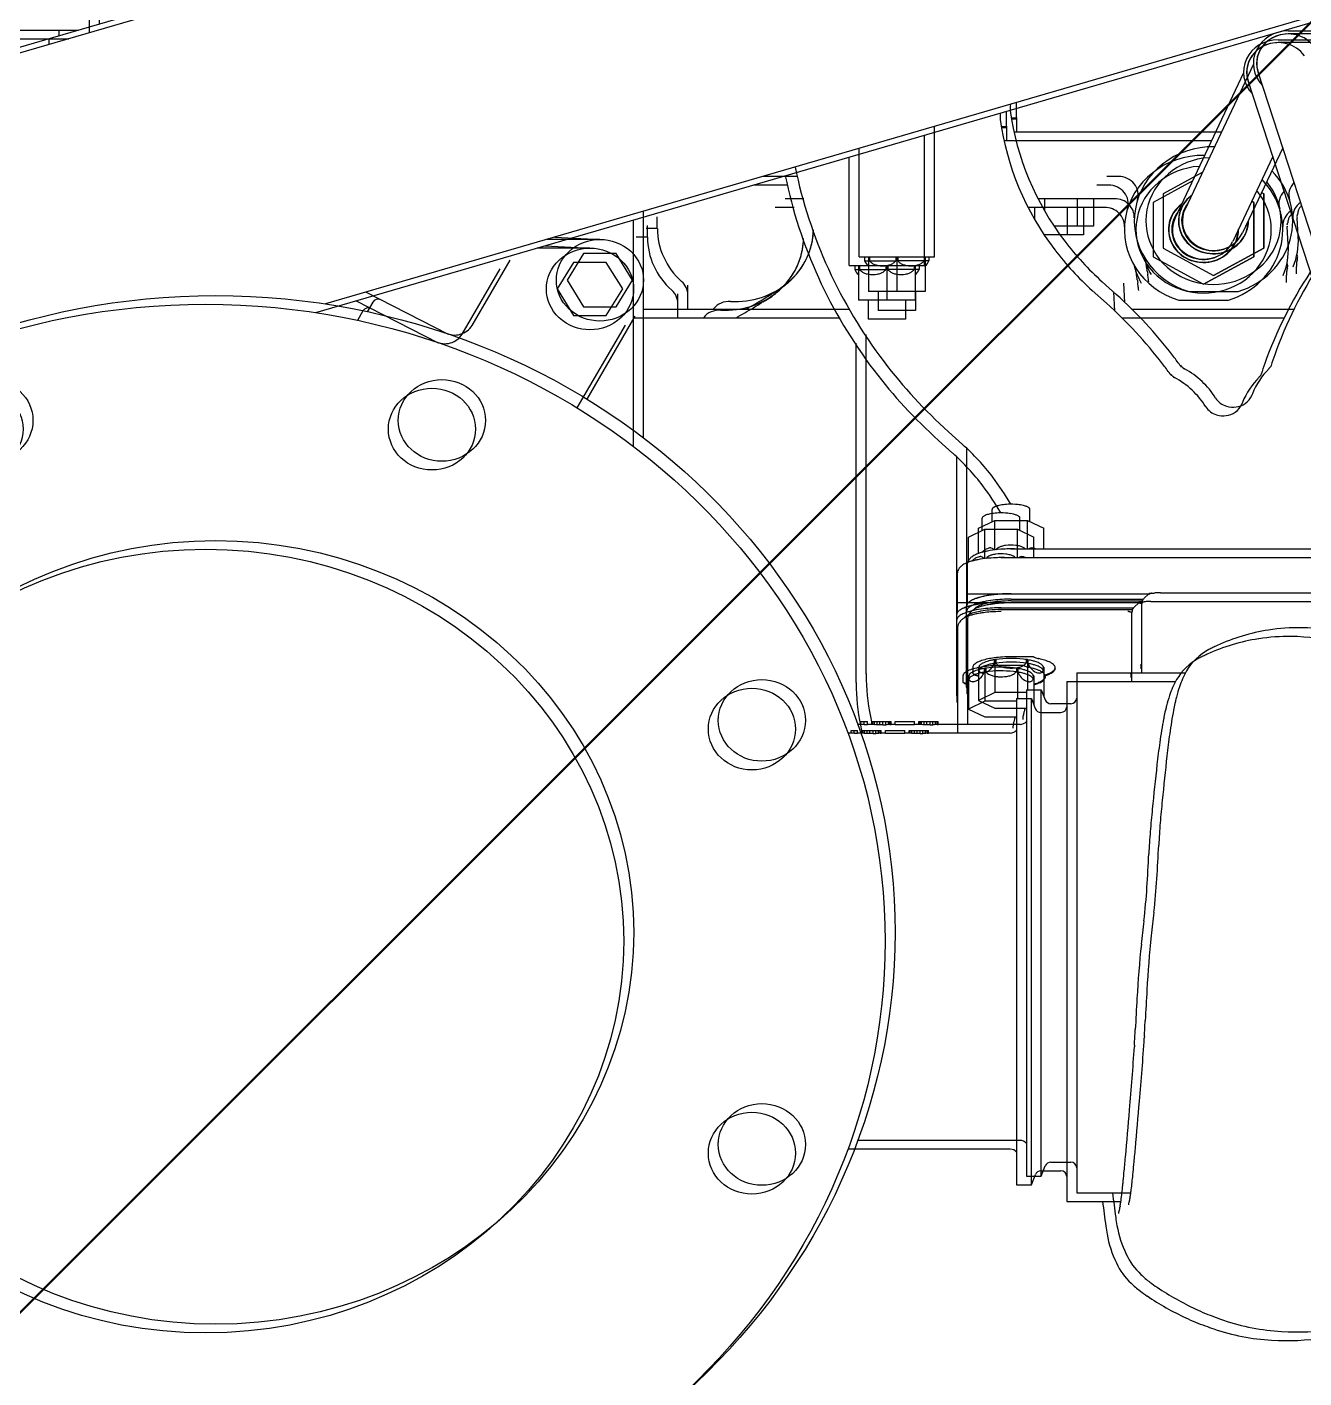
# Model space of a CAD drawing. Header units: inches. Extents: x 4821 to 127877, y 58012 to 433683.
# Drawn here: x 82223.7 to 82661.2, y 383235.7 to 383698.7 of the extents above; entities that cross this region are included whole.
import ezdxf

# ---------------------------------------------------------------- set-up
doc = ezdxf.new("R2010")
doc.units = ezdxf.units.IN
doc.header["$MEASUREMENT"] = 0
for name, color, linetype in [('A-FURN-FIXD', 10, 'Continuous'), ('A-WALL', 53, 'Continuous'), ('Cloums$0$A-COL-HAT', 8, 'Continuous'), ('EMG - ELEC - ID', 26, 'Continuous'), ('NECB-COLUM', 50, 'Continuous')]:
    doc.layers.add(name, color=color, linetype=linetype)

# ---------------------------------------------------------------- blocks, each defined once
blk = doc.blocks.new('COL BASEMT')
at = {"layer": 'Cloums$0$A-COL-HAT'}
h = blk.add_hatch(dxfattribs=at)
h.set_pattern_fill('ANSI31', color=256, scale=500)
h.set_pattern_definition([(45, (1452118.876, 42013.15), (-44.194174, 44.194174), [])])
h.paths.add_polyline_path([(1693546.85, 345625.99), (1693946.85, 345625.99), (1693950.94, 348875.93), (1693546.85, 348875.93)])
h.paths.add_polyline_path([(1688721.85, 335900.88), (1689121.55, 335900.88), (1689121.85, 337327.04), (1693949.19, 337326.96), (1693946.85, 345125.99), (1693546.85, 345125.99), (1693546.85, 337726.97), (1688721.85, 337727.04)])
h.paths.add_polyline_path([(1641271.85, 335200.88), (1640873.67, 335200.88), (1640871.85, 323973.06), (1689121.85, 323973.08), (1689121.4, 335200.88), (1688721.85, 335200.88), (1688721.85, 324373.08), (1641271.85, 324373.06)])
edge = h.paths.add_edge_path()
edge.add_line((1636446.85, 345125.99), (1636046.85, 345125.99))
edge.add_line((1636046.85, 345125.99), (1636049.02, 337698.91))
edge.add_arc((1626263.14, 338211.03), 9799.28, 305.315023, 357.004292, ccw=False)
edge.add_line((1631927.82, 330214.96), (1632171.53, 329896.4))
edge.add_arc((1626336.78, 338141.43), 10100.73, 305.285859, 355.375183)
edge.add_line((1636404.63, 337327), (1640874.01, 337327))
edge.add_line((1640874.01, 337327), (1640873.78, 335900.88))
edge.add_line((1640873.78, 335900.88), (1641271.85, 335900.88))
edge.add_line((1641271.85, 335900.88), (1641271.85, 337725.88))
edge.add_line((1641271.85, 337725.88), (1636446.85, 337725.88))
edge.add_line((1636446.85, 337725.88), (1636446.85, 345125.99))
h.paths.add_polyline_path([(1636046.85, 345625.99), (1636446.85, 345625.99), (1636446.85, 348875.93), (1636048.92, 348875.93)])
blk = doc.blocks.new('A$C0e128a0b')
at = {"layer": 'A-FURN-FIXD'}
for p, q in [((497.04, 2534.25), (726.49, 1746.78)), ((411.2, 2506.34), (700.02, 1515.1)), ((899.77, 2077.09), (663.46, 2000.21)), ((652.3, 2008.34), (652.3, 2055.71)), ((653.11, 2055.71), (653.11, 2008.34)), ((793.07, 1933.02), (793.07, 2042.38)), ((804.96, 1973.73), (804.96, 2036.66)), ((703, 2010.79), (703.11, 2010.8)), ((708.09, 2011.11), (703.05, 2010.79)), ((703.08, 2009.62), (703.1, 2009.62)), ((703.08, 2009.62), (703.08, 2009.62)), ((703.11, 2010.8), (703.13, 2010.8)), ((708.21, 2011.11), (708.09, 2011.11)), ((708.09, 2011.11), (708.09, 2011.11)), ((708.21, 2011.11), (708.21, 2011.11)), ((716.4, 2009.74), (716.4, 2009.74)), ((727.86, 1965.84), (727.86, 2010.05)), ((684.05, 2006.91), (707.16, 1996)), ((740.32, 2004.73), (740.32, 2004.73)), ((696.21, 2001.17), (696.54, 2001.77)), ((696.53, 2001.74), (696.22, 2001.17)), ((711.33, 2001.74), (696.53, 2001.74)), ((696.54, 2001.77), (711.34, 2001.77)), ((718.74, 1988.07), (711.33, 2001.74)), ((711.34, 2001.77), (718.74, 1988.1)), ((743.23, 2003.73), (743.23, 2003.73)), ((743.26, 2003.81), (743.26, 2003.81)), ((743.93, 2003.24), (743.93, 2003.24)), ((744.05, 2003.2), (744.05, 2003.2)), ((815.12, 2003.06), (815.12, 2003.06)), ((657.88, 2000.57), (658.41, 2000.32)), ((661.32, 1998.95), (700.68, 1980.36)), ((750.87, 1998.67), (750.87, 1998.67)), ((723.11, 1981.38), (723.11, 1994.82)), ((679.7, 1933.94), (679.7, 1990.27)), ((711.33, 1974.39), (718.74, 1988.07)), ((718.74, 1988.1), (718.73, 1988.07)), ((752.05, 1988.67), (752.05, 1988.67)), ((690.77, 1985.04), (696.53, 1974.39)), ((743.13, 1978.97), (743.13, 1978.97)), ((743.33, 1979.11), (743.27, 1979.07)), ((743.27, 1979.07), (743.27, 1979.07)), ((743.28, 1979.06), (743.28, 1979.07)), ((743.63, 1979.32), (743.61, 1979.31)), ((826.75, 1950.92), (826.75, 1980.47)), ((740.42, 1976.97), (740.43, 1976.97)), ((696.53, 1974.39), (711.33, 1974.39)), ((891.78, 1971.89), (891.84, 1971.88)), ((713.74, 1969.27), (713.74, 1969.27)), ((718.5, 1971.14), (718.5, 1971.14)), ((805.25, 1921.17), (805.25, 1970.91)), ((805.25, 1933.08), (805.25, 1970.88)), ((805.49, 1970.32), (806.33, 1969.38)), ((806.72, 1933.08), (806.72, 1969.04)), ((826.75, 1968.61), (808, 1968.61)), ((925.53, 1969.3), (925.98, 1969.28)), ((990.27, 1968.38), (990.27, 1968.38)), ((807.18, 1933.08), (807.18, 1967.54)), ((960.41, 1966.45), (960.28, 1966.46)), ((968.07, 1950.92), (968.07, 1965.62)), ((691.81, 1962.26), (691.81, 1959.07)), ((697.87, 1961.2), (697.87, 1940.58)), ((723.89, 1961.68), (720.43, 1957.83)), ((726.12, 1964.01), (720.83, 1963.69)), ((720.43, 1957.84), (720.43, 1957.84)), ((697.87, 1955.49), (705.31, 1955.49)), ((705.31, 1955.49), (705.31, 1944.98)), ((697.87, 1951.05), (705.31, 1951.05)), ((826.75, 1950.92), (968.07, 1950.92)), ((835.11, 1943.92), (835.11, 1949.29)), ((959.71, 1943.92), (959.71, 1949.29)), ((831.32, 1941.3), (834.1, 1942.38)), ((963.51, 1941.3), (960.72, 1942.38)), ((697.87, 1942.16), (701.02, 1942.16)), ((785.35, 1937.52), (787.46, 1941.96)), ((793.07, 1941.96), (787.46, 1941.96)), ((822.39, 1939.17), (822.39, 1933.08)), ((825.23, 1941.96), (825.16, 1941.81)), ((825.16, 1941.81), (826.16, 1941.81)), ((825.23, 1941.96), (833.04, 1941.96)), ((963.51, 1941.3), (831.32, 1941.3)), ((831.32, 1937.25), (831.32, 1941.3)), ((963.51, 1937.25), (963.51, 1941.3)), ((785.68, 1938.21), (782.32, 1938.21)), ((793.07, 1937.52), (785.35, 1937.52)), ((785.35, 1928.64), (785.35, 1937.52)), ((823.2, 1937.67), (823.12, 1937.52)), ((823.12, 1937.52), (831.32, 1937.52)), ((823.12, 1937.52), (823.12, 1937.22)), ((823.12, 1937.22), (824.12, 1937.22)), ((823.2, 1937.67), (824.19, 1937.67)), ((824.19, 1937.67), (824.19, 1937.67)), ((824.24, 1937.69), (824.24, 1937.69)), ((831.32, 1937.25), (963.51, 1937.25)), ((832.11, 1937.25), (832.11, 1928.64)), ((836.33, 1928.64), (836.33, 1937.25)), ((840.75, 1935.55), (840.75, 1913.31)), ((953.81, 1935.55), (953.81, 1891.44)), ((679.7, 1934.68), (671.78, 1934.53)), ((675.87, 1933.22), (675.87, 1934.6)), ((676.17, 1933.28), (676.17, 1934.61)), ((793.05, 1933.02), (793.05, 1933.02)), ((793.06, 1932.46), (793.06, 1932.46)), ((805.25, 1933.02), (805.25, 1933.02)), ((805.28, 1931.21), (805.28, 1931.21)), ((773.54, 1928.12), (773.53, 1928.12)), ((773.54, 1928.12), (773.54, 1928.12)), ((785.68, 1927.95), (782.32, 1927.95)), ((787.46, 1924.2), (785.35, 1928.64)), ((793.36, 1928.64), (785.35, 1928.64)), ((793.16, 1930.5), (793.16, 1930.5)), ((805.47, 1928.67), (805.47, 1928.67)), ((805.6, 1927.6), (805.6, 1927.6)), ((823.12, 1928.94), (824.12, 1928.94)), ((823.12, 1928.94), (823.12, 1928.64)), ((823.12, 1928.64), (832.11, 1928.64)), ((823.12, 1928.64), (823.2, 1928.49)), ((823.2, 1928.49), (824.19, 1928.49)), ((824.24, 1928.47), (824.24, 1928.47)), ((825.6, 1927.64), (825.6, 1927.64)), ((832.11, 1928.64), (834.22, 1924.2)), ((834.22, 1924.2), (836.33, 1928.64)), ((794.36, 1924.2), (787.46, 1924.2)), ((794, 1925.16), (794, 1925.16)), ((805.82, 1926.31), (805.82, 1926.31)), ((808.16, 1927.36), (808.16, 1927.36)), ((825.16, 1924.35), (825.23, 1924.2)), ((825.16, 1924.35), (826.16, 1924.35)), ((825.23, 1924.2), (834.22, 1924.2)), ((808.49, 1921.07), (765.76, 1921.08)), ((797.39, 1921.17), (808.19, 1921.17)), ((806.77, 1922.98), (806.77, 1922.98)), ((830.64, 1921.02), (808.56, 1921.02)), ((808.56, 1921.02), (808.56, 1921.02)), ((809.12, 1923.34), (809.85, 1922.5)), ((812.35, 1921.24), (840.75, 1921.24)), ((825.23, 1922.7), (826.9, 1922.7)), ((827.5, 1923.71), (827.5, 1923.71)), ((832.4, 1921.17), (831.01, 1921.17)), ((832.4, 1921.24), (832.4, 1921.17)), ((761.2, 1916.08), (764.66, 1919.92)), ((764.66, 1919.93), (764.66, 1919.93)), ((840, 1908.06), (840, 1913.31)), ((840.78, 1913.31), (840, 1913.31)), ((840.8, 1913.01), (840, 1913.01)), ((840.8, 1913.01), (840.78, 1913.31)), ((713.68, 1912.3), (678.26, 1912.3)), ((713.68, 1891.78), (713.68, 1912.3)), ((713.68, 1910.78), (714.73, 1910.78)), ((713.68, 1909.73), (723.08, 1909.73)), ((713.68, 1909.47), (714.73, 1909.47)), ((714.73, 1910.78), (714.73, 1909.73)), ((714.73, 1909.47), (714.73, 1902.3)), ((723.08, 1909.73), (723.08, 1894.35)), ((840.82, 1912.58), (840, 1912.58)), ((840.84, 1911.85), (840, 1911.85)), ((840.85, 1911.12), (840, 1911.12)), ((840.85, 1910.24), (840, 1910.24)), ((840.84, 1909.52), (840, 1909.52)), ((840.82, 1912.58), (840.82, 1912.58)), ((840.85, 1911.12), (840.84, 1911.85)), ((840.84, 1911.85), (840.84, 1911.85)), ((840.85, 1910.24), (840.84, 1909.52)), ((840.84, 1909.52), (840.84, 1909.52)), ((840.85, 1911.12), (840.85, 1910.24)), ((723.08, 1907.1), (728.25, 1907.1)), ((728.25, 1907.1), (728.25, 1896.98)), ((840.82, 1908.79), (840, 1908.79)), ((840.8, 1908.35), (840, 1908.35)), ((840.78, 1908.06), (840, 1908.06)), ((840.85, 1906.89), (840, 1906.89)), ((840, 1901.64), (840, 1906.89)), ((840.75, 1908.06), (840.75, 1906.89)), ((840.8, 1908.35), (840.78, 1908.06)), ((840.82, 1908.79), (840.82, 1908.79)), ((840.85, 1906.89), (840.85, 1901.64)), ((713.68, 1902.3), (714.73, 1902.3)), ((713.68, 1902.04), (723.08, 1902.04)), ((713.68, 1901.78), (714.73, 1901.78)), ((714.73, 1894.61), (714.73, 1901.78)), ((742.2, 1898.57), (742.2, 1898.57)), ((840.85, 1901.64), (840, 1901.64)), ((840.78, 1900.48), (840, 1900.48)), ((840, 1895.23), (840, 1900.48)), ((840.8, 1900.18), (840, 1900.18)), ((840.82, 1899.75), (840, 1899.75)), ((840.84, 1899.02), (840, 1899.02)), ((840.85, 1898.29), (840, 1898.29)), ((840.75, 1901.64), (840.75, 1900.48)), ((840.8, 1900.18), (840.78, 1900.48)), ((840.82, 1899.75), (840.82, 1899.75)), ((840.85, 1898.29), (840.84, 1899.02)), ((840.84, 1899.02), (840.84, 1899.02)), ((840.85, 1898.29), (840.85, 1897.41)), ((713.68, 1894.61), (714.73, 1894.61)), ((723.08, 1896.98), (728.25, 1896.98)), ((840.85, 1897.41), (840, 1897.41)), ((840.84, 1896.68), (840, 1896.68)), ((840.82, 1895.96), (840, 1895.96)), ((840.8, 1895.52), (840, 1895.52)), ((840.78, 1895.23), (840, 1895.23)), ((840.11, 1895.18), (840.11, 1895.18)), ((840.17, 1895.19), (840.17, 1895.19)), ((840.75, 1895.23), (840.75, 1894.06)), ((840.8, 1895.52), (840.78, 1895.23)), ((840.82, 1895.96), (840.82, 1895.96)), ((840.85, 1897.41), (840.84, 1896.68)), ((840.84, 1896.68), (840.84, 1896.68)), ((713.68, 1891.78), (684.24, 1891.78)), ((713.68, 1894.35), (723.08, 1894.35)), ((713.68, 1893.3), (714.73, 1893.3)), ((714.73, 1893.3), (714.73, 1894.35)), ((826.96, 1893.71), (734.81, 1893.74)), ((840.85, 1894.06), (840, 1894.06)), ((840, 1892.31), (840, 1894.06)), ((840.85, 1893.19), (840, 1893.19)), ((840.77, 1892.31), (840, 1892.31)), ((840.75, 1893.19), (840.75, 1891.44)), ((840.85, 1894.06), (840.85, 1893.19)), ((727.86, 1833.23), (727.86, 1889.19)), ((697.87, 1876.83), (697.87, 1871.71)), ((707.32, 1879.36), (707.32, 1879.36)), ((707.77, 1879.32), (707.77, 1879.32)), ((708.35, 1879.25), (708.35, 1879.25)), ((708.57, 1879.22), (708.57, 1879.22)), ((709.21, 1879.12), (709.21, 1879.12)), ((709.39, 1879.09), (709.39, 1879.09)), ((710.01, 1878.96), (710.01, 1878.96)), ((710.16, 1878.93), (710.16, 1878.93)), ((710.69, 1878.79), (710.69, 1878.79)), ((711.22, 1878.65), (711.22, 1878.65)), ((712.08, 1878.38), (712.08, 1878.38)), ((712.74, 1878.14), (712.74, 1878.14)), ((713.44, 1877.85), (713.44, 1877.85)), ((713.69, 1877.74), (713.69, 1877.74)), ((713.84, 1877.67), (713.84, 1877.67)), ((713.98, 1877.6), (713.98, 1877.6)), ((714.33, 1877.44), (714.33, 1877.44)), ((714.43, 1877.39), (714.43, 1877.39)), ((714.76, 1877.22), (714.76, 1877.22)), ((714.91, 1877.14), (714.91, 1877.14)), ((716.45, 1876.21), (716.45, 1876.21)), ((689.35, 1874.57), (689.35, 1874.57)), ((691.81, 1875.02), (691.81, 1865.78)), ((716.91, 1875.9), (716.91, 1875.9)), ((717.47, 1875.49), (717.47, 1875.49)), ((717.55, 1875.43), (717.55, 1875.43)), ((717.62, 1875.38), (717.62, 1875.38)), ((718.01, 1875.07), (718.01, 1875.07)), ((718.66, 1874.53), (718.66, 1874.53)), ((718.89, 1874.32), (718.89, 1874.32)), ((727.86, 1845.26), (721.36, 1845.26)), ((705.95, 1836.98), (702.84, 1836.98)), ((705.95, 1836.98), (705.95, 1833.97)), ((762.85, 1833.23), (701.3, 1833.23)), ((720.03, 1830.27), (712.81, 1825.82)), ((727.24, 1825.82), (720.03, 1830.27)), ((752.38, 1817.9), (729.84, 1831)), ((712.81, 1825.82), (712.81, 1816.94)), ((727.24, 1816.94), (727.24, 1825.82)), ((708.33, 1809.11), (708.93, 1821.55)), ((708.92, 1821.38), (708.92, 1807.06)), ((712.81, 1816.94), (720.03, 1812.5)), ((720.03, 1812.5), (727.24, 1816.94)), ((732.3, 1786.66), (714.57, 1796.97)), ((734.74, 1780.2), (723.29, 1757.77)), ((725.98, 1759.68), (728.58, 1758.17)), ((650.39, 1685.43), (628.58, 1685.43)), ((652.05, 1661.74), (652.05, 1679.75)), ((652.05, 1674.37), (653.62, 1674.37))]:
    blk.add_line(p, q, dxfattribs=at)
for centre, major_axis, ratio, start_param, end_param in [((855.12, 2011.51), (0, 43.35), 0.9375, 1.25131, 1.560503), ((949.23, 2010.59), (0, 60.41), 0.9375, 4.645911, 4.881532), ((777.97, 2125.27), (0, 127.06), 0.9375, 2.589807, 2.819965), ((661.12, 2008.39), (0, 8.55), 0.9375, 0.592047, 3.437616), ((714.68, 2030.03), (0, 24.04), 0.9375, 2.416941, 2.426756), ((661.12, 2008.34), (0, 9.41), 0.9375, 1.570796, 3.876215), ((703.93, 1988.1), (0, -21.53), 0.9375, 1.888357, 3.883182), ((696.86, 2013.94), (0, 5.38), 0.9375, 2.403294, 3.425387), ((702.91, 2014.99), (0, 5.38), 0.9375, 2.220903, 3.174469), ((702.21, 2014.68), (0, -3.74), 0.9375, -0.718982, -0.485698), ((702.01, 2014.27), (0, -3.28), 0.9375, -0.488, -0.222232), ((702.46, 2016.45), (0, -5.51), 0.9375, -0.219051, -0.176189), ((706.42, 2040.67), (0, 30.09), 0.9375, 2.968314, 2.978779), ((706.93, 2043.12), (0, 32.6), 0.9375, 2.974384, 2.976923), ((710.57, 2066.66), (0, 56.45), 0.9375, 2.977459, 2.981856), ((690.73, 1935.43), (0, 76.47), 0.937499, -0.161003, -0.159985), ((697.88, 1982.24), (0, -29.04), 0.9375, 2.976056, 2.981418), ((700.04, 1996.05), (0, 15.04), 0.9375, -0.171128, -0.165952), ((702.27, 2009.89), (0, -0.993), 0.9375, 2.933674, 2.9651), ((702.09, 2009.01), (0, -1.9), 0.9375, 2.849501, 2.929957), ((702.31, 2009.79), (0, 1.08), 0.9375, -0.329976, -0.292797), ((702.44, 2010.18), (0, -0.667), 0.9375, 2.775952, 2.811777), ((702.54, 2010.46), (0, -0.377), 0.9375, 2.722292, 2.777088), ((702.6, 2010.6), (0, -0.217), 0.9375, 2.679469, 2.720295), ((702.64, 2010.69), (0, -0.116), 0.9375, 2.588543, 2.685475), ((702.7, 2010.67), (0, -0.104), 0.9375, 3.262979, 3.300453), ((702.72, 2010.57), (0, -0.198), 0.937499, 3.242297, 3.263419), ((702.68, 2010.85), (0, -0.0865), 0.9375, 0.155943, 0.24809), ((702.67, 2010.74), (0, 0.0588), 0.9375, -0.655361, -0.55246), ((702.69, 2010.76), (0, 0.0285), 0.9375, -0.821575, -0.65112), ((702.58, 2012.09), (0, 1.33), 0.937501, 3.233143, 3.243428), ((702.7, 2010.79), (0, 0.0155), 0.9375, 3.521469, 3.867248), ((702.69, 2010.81), (0, -0.0408), 0.9375, 0.244394, 0.393884), ((702.7, 2010.78), (0, 0.0121), 0.9375, -1.121274, -0.812701), ((702.7, 2010.78), (0, -0.00495), 0.9375, 0.704278, 2.050027), ((702.69, 2010.97), (0, 0.199), 0.937501, 3.246973, 3.282147), ((702.7, 2010.89), (0, 0.116), 0.9375, 3.283801, 3.323078), ((702.71, 2010.84), (0, 0.0695), 0.9375, 3.318339, 3.427011), ((702.72, 2010.81), (0, 0.0418), 0.9375, 3.428704, 3.547104), ((702.72, 2010.8), (0, 0.0264), 0.9375, 3.547795, 3.71937), ((702.73, 2010.79), (0, -0.0124), 0.9375, 0.821472, 1.474963), ((702.73, 2010.79), (0, 0.015), 0.9375, 4.610093, 4.729607), ((702.73, 2010.79), (0, -0.0172), 0.9375, 0.579713, 0.821511), ((709.23, 1990.26), (0, 20.88), 0.9375, 0.052096, 0.057857), ((709.23, 1990.26), (0, -20.88), 0.9375, 3.189654, 3.193689), ((709.26, 1989.75), (0, 21.4), 0.9375, -0.364212, 0.048047), ((713.1, 2010.75), (0, -0.0133), 0.9375, 4.021629, 4.413332), ((713.73, 2009.78), (0, -1.19), 0.9375, 3.016202, 3.754749), ((713.66, 2008.5), (0, -2.47), 0.9375, 2.946539, 3.053758), ((713.24, 2006.27), (0, -4.74), 0.9375, 2.886764, 2.944141), ((720.26, 2033.46), (0, -23.46), 0.9375, -0.271623, -0.24812), ((715.61, 2013.92), (0, 3.29), 0.9375, 2.895588, 3.058015), ((715.73, 2015.71), (0, -5.09), 0.9375, -0.079381, 0.022822), ((715.45, 2030.64), (0, 20.03), 0.9375, 3.16244, 3.188236), ((716.8, 1997.83), (0, -12.82), 0.9375, 3.140442, 3.18082), ((716.65, 1962.42), (0, -48.23), 0.9375, 3.105595, 3.137937), ((861.57, 2011.29), (0, -50.23), 0.9375, 4.699083, 4.876912), ((661.12, 2008.34), (0, 8.55), 0.9375, 1.615495, 3.506722), ((703.93, 1988.1), (0, 18.38), 0.9375, 1.637608, 6.946274), ((777.98, 2125.31), (0, 127.1), 0.9375, 2.819969, 2.845633), ((953.04, 2010.1), (0, 56.33), 0.9375, 4.363446, 4.649866), ((777.97, 2125.27), (0, -127.06), 0.9375, -0.295959, -0.293647), ((743.44, 2003.71), (0, 0.0259), 0.9375, 0.956977, 1.079741), ((743.43, 2003.71), (0, 0.0207), 0.9375, 0.213143, 0.964402), ((743.43, 2003.69), (0, 0.0458), 0.9375, -0.152921, 0.022149), ((743.43, 2003.7), (0, 0.0297), 0.9375, 0.025523, 0.223258), ((743.43, 2003.66), (0, -0.0746), 0.9375, 2.869746, 2.988053), ((743.42, 2003.61), (0, 0.128), 0.9375, -0.379614, -0.273539), ((743.37, 2003.49), (0, 0.252), 0.9375, -0.426037, -0.377045), ((743.23, 2003.16), (0, -0.611), 0.9375, 2.686209, 2.713639), ((743.47, 2003.7), (0, 0.00729), 0.9375, 0.818465, 1.536087), ((743.48, 2003.7), (0, -0.0113), 0.9375, 3.177577, 3.853931), ((743.48, 2003.67), (0, 0.0387), 0.9375, -0.176523, 0.068048), ((743.5, 2003.71), (0, -0.0414), 0.9375, -1.310794, -1.095009), ((743.48, 2003.7), (0, 0.0154), 0.9375, 1.513901, 1.838036), ((743.55, 2003.74), (0, 0.102), 0.9375, 2.038864, 2.154827), ((743.47, 2003.61), (0, 0.105), 0.9375, -0.294998, -0.166877), ((743.65, 2003.8), (0, -0.228), 0.9375, -0.988104, -0.887666), ((743.93, 2004.69), (0, 1.09), 0.9375, 2.685912, 2.700731), ((743.86, 2003.98), (0, 0.506), 0.9375, 2.247356, 2.304162), ((743.61, 2003.96), (0, 0.276), 0.937499, 2.703435, 2.730526), ((743.43, 2003.48), (0, -0.233), 0.9375, 2.773709, 2.850228), ((743.56, 2003.84), (0, -0.152), 0.9375, -0.411608, -0.365955), ((744.23, 2004.34), (0, -1.05), 0.9375, -0.838516, -0.794339), ((744.92, 2005.05), (0, -2.07), 0.9375, -0.794782, -0.754779), ((746.38, 2006.71), (0, -4.34), 0.9375, -0.755928, -0.726844), ((748.65, 2009.43), (0, -7.98), 0.9375, -0.726455, -0.682628), ((730.22, 1985.17), (0, -23.24), 0.9375, 2.455961, 2.461327), ((758.45, 2019.74), (0, 22.57), 0.9375, 2.393321, 2.77553), ((861.49, 2011.17), (0, -50.12), 0.9375, -1.408258, -1.113653), ((703.93, 1988.07), (0, 9.52), 0.9375, 2.252614, 6.296033), ((703.93, 1988.07), (0, 9.44), 0.9375, 2.265356, 6.273668), ((758.26, 2019.29), (0, -22.08), 0.9375, -0.364699, -0.343062), ((749.77, 1993.94), (0, 4.84), 0.9375, -0.36254, -0.343094), ((749.66, 1993.7), (0, 5.11), 0.9375, -0.940602, -0.366862), ((703.93, 1988.07), (0, -8.63), 0.9375, -0.618605, 2.499267), ((703.92, 1988.18), (0, 8.55), 0.9375, 2.724835, 5.866428), ((749.24, 1993.39), (0, 5.65), 0.9375, 4.396288, 5.339849), ((749.53, 1993.25), (0, -5.31), 0.9375, 0.530095, 1.262559), ((911.26, 2026.6), (0, -103.85), 0.9375, 1.195566, 1.219251), ((703.93, 1988.1), (0, 21.53), 0.9375, 1.559215, 4.394829), ((762.92, 1968.64), (0, -23.14), 0.9375, 3.66662, 4.189637), ((861.82, 2011.44), (0, -50.56), 0.9375, -1.112087, -1.087327), ((843.51, 2001.18), (0, -28.5), 0.9375, -1.087432, -1.043483), ((833.28, 1994.6), (0, -15.75), 0.9375, -1.055769, -0.499137), ((943.11, 2012.99), (0, 67.25), 0.9375, 4.254938, 4.340288), ((935.49, 2017.44), (0, -76.51), 0.9375, 0.947359, 1.108108), ((808.25, 1875.82), (0, -124.36), 0.9375, 3.734247, 3.762448), ((808.19, 1875.9), (0, 124.25), 0.9375, 0.591134, 0.592654), ((743.52, 1979.24), (0, -0.185), 0.9375, 4.317803, 4.5729), ((743.49, 1979.25), (0, 0.156), 0.9375, 1.436316, 1.967034), ((743.52, 1979.26), (0, -0.196), 0.9375, -1.184678, -0.978535), ((743.59, 1979.21), (0, 0.265), 0.9375, 0.985018, 1.175968), ((743.72, 1979.11), (0, -0.443), 0.9375, 3.965215, 4.123533), ((744, 1978.84), (0, 0.844), 0.9375, 0.689817, 0.821186), ((744.51, 1978.2), (0, 1.68), 0.9375, 0.656284, 0.697246), ((745.78, 1976.42), (0, 3.92), 0.9375, 0.626524, 0.653944), ((736.38, 1990.34), (0, 13.24), 0.9375, 3.765344, 3.77634), ((742.32, 1981.72), (0, -2.54), 0.9375, 0.638125, 0.666084), ((742.94, 1980.88), (0, 1.47), 0.9375, 3.807338, 3.853689), ((743.25, 1980.49), (0, -0.954), 0.9375, 0.712208, 0.763172), ((743.48, 1980.24), (0, -0.605), 0.9375, 0.757595, 0.882066), ((740.18, 1983.11), (0, 5.15), 0.9375, 4.028448, 4.033389), ((741.05, 1982.36), (0, 3.96), 0.9375, 4.031333, 4.082807), ((741.99, 1981.64), (0, -2.72), 0.9375, 0.94143, 1.006863), ((835.6, 1998.81), (0, -20.64), 0.9375, -0.506951, -0.385637), ((838.46, 2006.24), (0, 28.67), 0.9375, 2.754784, 2.842117), ((809.2, 1874.5), (0, 126.02), 0.9375, 0.621374, 0.806883), ((842.69, 2020.86), (0, -43.98), 0.9375, -0.299362, -0.22819), ((846.11, 2035.59), (0, 59.14), 0.9375, 2.909606, 2.920189), ((845.26, 2030.08), (0, -53.58), 0.9375, -0.227426, -0.203832), ((849.37, 2051.58), (0, -75.52), 0.9375, -0.202975, -0.177863), ((861.22, 2123.19), (0, -148.24), 0.9375, -0.176326, -0.129421), ((875.57, 2242.25), (0, -268.28), 0.9375, -0.128737, -0.104544), ((1006.49, 3598.4), (0, 1631.6), 0.9375, 3.038663, 3.046619), ((828.6, 1973.68), (0, 25.21), 0.9375, 1.568958, 1.586573), ((815.72, 1973.47), (0, 11.47), 0.9375, 1.586922, 1.615943), ((811.75, 1973.27), (0, -7.24), 0.9375, -1.527269, -1.466994), ((819.93, 1974.29), (0, 16.02), 0.9375, 1.681434, 1.714961), ((798.73, 1971.1), (0, 6.82), 0.9375, -1.490287, -1.440468), ((797.06, 1971.01), (0, 8.6), 0.9375, -1.539226, -1.496493), ((890.78, 2302.22), (0, -329.55), 0.9375, -0.095139, -0.075444), ((887.08, 2257.59), (0, 284.75), 0.9375, 3.068173, 3.090966), ((844.86, 1283.01), (0, 690.87), 0.9375, -0.058437, -0.044346), ((870.18, 1755.66), (0, 217.46), 0.9375, -0.106151, -0.06138), ((1033.92, 3394.62), (0, 1430.79), 0.9375, 3.035471, 3.040193), ((960.32, 1998.41), (0, 43.9), 0.9375, 4.032666, 4.088706), ((709.21, 1990.18), (0, 21.46), 0.9375, 3.368601, 3.621576), ((714.71, 1969.55), (0, 0.019), 0.9375, 0.694556, 1.209665), ((714.7, 1969.55), (0, 0.00512), 0.9375, 1.266448, 2.504818), ((714.8, 1969.43), (0, 0.174), 0.9375, 0.45993, 0.699831), ((714.71, 1969.56), (0, -0.0205), 0.9375, -0.610972, -0.137603), ((714.73, 1969.71), (0, 0.167), 0.9375, 2.999841, 3.228047), ((715.17, 1968.7), (0, -1), 0.9375, 3.551469, 3.627389), ((714.69, 1970.4), (0, 0.856), 0.9375, 3.204884, 3.27824), ((715.02, 1969.1), (0, 0.566), 0.9375, 0.340633, 0.428809), ((714.33, 1973.14), (0, -3.63), 0.9375, 0.138598, 0.191152), ((712.7, 1982.38), (0, -13.03), 0.9375, 0.187586, 0.207488), ((693.42, 2078.97), (0, -111.78), 0.9375, 0.209451, 0.218144), ((720.74, 1947.19), (0, -23.18), 0.9375, 3.336791, 3.356575), ((718.4, 1959.87), (0, -10.26), 0.9375, 3.264897, 3.338118), ((726.15, 1891.4), (0, -79.22), 0.9375, 3.257706, 3.262134), ((714.97, 1992.68), (0, -22.76), 0.9375, 0.121107, 0.129452), ((697.54, 2131.77), (0, 163.08), 0.9375, 3.273979, 3.278492), ((741.52, 1792.82), (0, 179.1), 0.9375, 0.129895, 0.138113), ((740.29, 1802.36), (0, -169.47), 0.9375, 3.266746, 3.271088), ((811.08, 1971.55), (0, -6.36), 0.9375, -1.529015, -1.499438), ((807.85, 1971.29), (0, -2.91), 0.9375, -1.501835, -1.438391), ((806.71, 1971.13), (0, -1.68), 0.9375, -1.441798, -1.336311), ((806.13, 1970.97), (0, 1.04), 0.9375, 1.800715, 1.960792), ((805.87, 1970.86), (0, 0.742), 0.9375, 1.960469, 2.103503), ((805.72, 1970.75), (0, -0.548), 0.9375, -1.05142, -0.479322), ((808.01, 1971.07), (0, 2.46), 0.9375, 2.330352, 2.736069), ((807.91, 1970.86), (0, 2.23), 0.9375, 2.739993, 2.991658), ((794.32, 1967.78), (0, 13.68), 0.9375, -1.506747, -1.494121), ((763.82, 1965.73), (0, 46.29), 0.9375, -1.513791, -1.50757), ((439.07, 1943.45), (0, -393.39), 0.9375, 1.633673, 1.634198), ((785.18, 1966.64), (0, -23.48), 0.9375, 1.626942, 1.635742), ((797.59, 1967.39), (0, -10.23), 0.9375, 1.611541, 1.626685), ((807.97, 1971.25), (0, -2.62), 0.9375, -0.152166, 0.013481), ((807.6, 1968.62), (0, 0.189), 0.9375, -0.921623, -0.360125), ((807.55, 1968.58), (0, 0.26), 0.9375, -1.164901, -0.921609), ((818.98, 1966.24), (0, 12.08), 0.9375, 1.421332, 1.43901), ((807.44, 1968.52), (0, -0.392), 0.9375, 1.802481, 1.97577), ((802.33, 1968.87), (0, 5.87), 0.9375, 4.571031, 4.58559), ((804.67, 1968.55), (0, -3.35), 0.9375, 1.443992, 1.469431), ((807.24, 1968.47), (0, 0.61), 0.9375, -1.476045, -1.339719), ((804.34, 1968.59), (0, -3.71), 0.9375, 1.468136, 1.495229), ((806.94, 1968.44), (0, 0.927), 0.9375, -1.544006, -1.473689), ((806.62, 1968.43), (0, 1.28), 0.9375, 4.68673, 4.738509), ((806.1, 1968.45), (0, 1.82), 0.9375, 4.638181, 4.685737), ((825.19, 1964.79), (0, -3.62), 0.9375, 3.313325, 3.357126), ((825.38, 1963.53), (0, -4.9), 0.9375, 3.212035, 3.309273), ((825.74, 1958.61), (0, 9.83), 0.9375, 0.050303, 0.074531), ((826.81, 1935.54), (0, -32.93), 0.9375, 3.17928, 3.191332), ((929.24, 2305.5), (0, 335.96), 0.9375, 3.042694, 3.089628), ((1017.66, 4090.41), (0, -2123.36), 0.9375, -0.05266, -0.048417), ((847.54, 425.87), (0, -1545.67), 0.9375, 3.087743, 3.090657), ((895.5, 1400.82), (0, -569.39), 0.9375, 3.068346, 3.084463), ((843.78, 648.23), (0, 1324), 0.9375, -0.080136, -0.073205), ((730.85, -937.2), (0, 2913.99), 0.9375, -0.082509, -0.077785), ((977.12, 1982.79), (0, -20.11), 0.9375, 0.416214, 0.771674), ((970.58, 1989.5), (0, 29.79), 0.9375, 3.924407, 4.034524), ((696.86, 1962.26), (0, 5.38), 0.9375, -0.283794, 1.570796), ((702.92, 1961.2), (0, 5.38), 0.9375, -0.040011, 1.570796), ((801.24, 1967.54), (0, 6.33), 0.9375, -1.569293, -1.528496), ((809.43, 1967.53), (0, -1.81), 0.9375, 4.627752, 4.710046), ((811.15, 1967.36), (0, -3.65), 0.9375, 4.581949, 4.605307), ((810.12, 1967.48), (0, 2.55), 0.9375, 1.463941, 1.488982), ((927.46, 1602.76), (0, 365.38), 0.9375, -0.095986, -0.083429), ((924.11, 1522.72), (0, 445.43), 0.9375, -0.093623, -0.087042), ((944.27, 1750.82), (0, -216.31), 0.9375, 3.038191, 3.048355), ((952.84, 1840.22), (0, 126.45), 0.9375, -0.121848, -0.104459), ((962.2, 1918.48), (0, 47.56), 0.9375, -0.136498, -0.113398), ((963.93, 1933.37), (0, 32.56), 0.9375, -0.176496, -0.142644), ((970.55, 1973.9), (0, 8.59), 0.9375, 2.98465, 3.027159), ((969.16, 1958.48), (0, -6.91), 0.9375, 2.990599, 3.069384), ((969.89, 1963.72), (0, 1.62), 0.9375, -0.455734, -0.16147), ((977.48, 1980.12), (0, -16.67), 0.9375, -0.458798, -0.440755), ((971.21, 1965.96), (0, -1.01), 0.9375, -0.428731, -0.195585), ((971.1, 1965.4), (0, -0.445), 0.9375, -0.19074, 0.525165), ((971.82, 1994.8), (0, -33.38), 0.9375, 0.164108, 0.425781), ((913.29, 2470.94), (0, 513.62), 0.9375, 3.255604, 3.269518), ((967.26, 2022.61), (0, -61.61), 0.9375, 0.129545, 0.16821), ((664.02, 2015.6), (0, -83.41), 0.9375, 0.619169, 0.805833), ((833.58, 1949.29), (0, 1.64), 0.9375, -1.570796, -0.000001), ((961.25, 1949.29), (0, -1.64), 0.9375, 3.141593, 4.712389), ((664.01, 2015.6), (0, 83.42), 0.9375, 3.268985, 3.760774), ((836.34, 1937.45), (0, -14.72), 0.9375, 4.35838, 4.460323), ((831.77, 1939.25), (0, 9.52), 0.9375, 1.129607, 1.217091), ((829.51, 1940.39), (0, -6.86), 0.9375, 4.150315, 4.272271), ((827.1, 1942.02), (0, -3.82), 0.9375, 4.041812, 4.151821), ((826.12, 1942.86), (0, 2.47), 0.9375, 0.700358, 0.90333), ((825.7, 1943.39), (0, 1.78), 0.9375, 0.464027, 0.701032), ((825.48, 1943.86), (0, 1.26), 0.9375, 0.200357, 0.466294), ((825.44, 1944.08), (0, -1.04), 0.9375, 3.302561, 3.336969), ((825.43, 1944.15), (0, -0.962), 0.9375, 3.14348, 3.304501), ((825.18, 1943.88), (0, -1.24), 0.9375, 2.693369, 2.942921), ((825.42, 1944.11), (0, -1.01), 0.9375, 2.879439, 3.13574), ((825.35, 1943.82), (0, 1.31), 0.9375, -0.463954, -0.263329), ((824.96, 1943.4), (0, 1.78), 0.9375, -0.695491, -0.448989), ((825.13, 1943.36), (0, 1.82), 0.9375, -0.648777, -0.465659), ((824.52, 1942.83), (0, 2.51), 0.9375, -0.914407, -0.692493), ((824.71, 1942.79), (0, 2.55), 0.9375, -0.936938, -0.654506), ((823.73, 1942.15), (0, -3.6), 0.9375, 2.146879, 2.233202), ((822.41, 1941.23), (0, 5.27), 0.9375, -1.064895, -0.994077), ((823.36, 1941.72), (0, 4.34), 0.9375, -1.084747, -0.935585), ((819.84, 1939.7), (0, -8.41), 0.9375, 1.960052, 2.077685), ((819.57, 1939.5), (0, 8.95), 0.9375, -1.162379, -1.075651), ((816.78, 1938.35), (0, -11.95), 0.9375, 1.878836, 1.961439), ((816.98, 1938.33), (0, -11.94), 0.9375, 1.879821, 1.977089), ((833.58, 1943.92), (0, 1.64), 0.9375, 3.490662, 4.712389), ((961.25, 1943.92), (0, -1.64), 0.9375, 4.712389, 5.934116), ((794.43, 1938.7), (0, -1.74), 0.9375, 4.494653, 4.720639), ((793.97, 1938.7), (0, 1.24), 0.9375, 1.581392, 1.849008), ((795.06, 1938.56), (0, -2.43), 0.9375, 4.374067, 4.498533), ((795.69, 1938.32), (0, 3.14), 0.9375, 1.096975, 1.231748), ((819.87, 1940.87), (0, 3.12), 0.9375, 4.148944, 4.210619), ((819.35, 1941.16), (0, 3.75), 0.9375, 4.214594, 4.355897), ((817.82, 1941.76), (0, -5.49), 0.9375, 1.214545, 1.311), ((814.58, 1942.71), (0, 9.07), 0.9375, 4.449829, 4.481668), ((840.95, 1936.1), (0, -19.82), 0.9375, 4.456426, 4.481664), ((838.27, 1934.8), (0, 16.34), 0.9375, 1.31076, 1.39429), ((833.47, 1936.16), (0, 11.04), 0.9375, 1.227299, 1.309742), ((830.42, 1937.31), (0, -7.59), 0.9375, 4.287767, 4.367715), ((827.82, 1938.59), (0, 4.53), 0.9375, 0.985274, 1.152626), ((839.27, 1934.8), (0, 16.34), 0.9375, 1.31076, 1.39429), ((826.28, 1939.68), (0, -2.57), 0.9375, 3.947341, 4.124935), ((834.47, 1936.16), (0, 11.04), 0.9375, 1.227299, 1.309742), ((825.64, 1940.33), (0, 1.62), 0.9375, 0.659945, 0.801131), ((825.33, 1940.76), (0, 1.07), 0.9375, 0.308871, 0.665436), ((831.42, 1937.31), (0, -7.59), 0.9375, 4.28777, 4.367714), ((828.82, 1938.59), (0, 4.53), 0.9375, 0.985273, 1.152626), ((825.24, 1941.01), (0, 0.808), 0.9375, 0.107488, 0.29567), ((827.28, 1939.68), (0, 2.57), 0.9375, 0.805772, 0.983333), ((826.63, 1940.33), (0, -1.62), 0.9375, 3.801522, 3.942734), ((823.1, 1941.61), (0, 4.08), 0.9375, 3.852676, 4.245245), ((826.33, 1940.76), (0, -1.07), 0.9375, 3.450483, 3.80701), ((826.24, 1941.01), (0, 0.808), 0.9375, 0.107489, 0.295681), ((825.64, 1940.65), (0, -1.29), 0.9375, 2.457872, 2.697485), ((825.79, 1940.84), (0, -1.04), 0.9375, 1.692547, 2.463346), ((824.06, 1941.09), (0, 2.94), 0.9375, 4.249232, 4.438266), ((824.9, 1940.83), (0, 2), 0.9375, 4.44085, 4.626112), ((825.43, 1940.78), (0, -1.44), 0.9375, 1.485855, 1.701086), ((796.87, 1933.08), (0, 17.02), 0.9375, 1.464375, 1.614478), ((793.82, 1933.38), (0, 13.74), 0.9375, 1.405557, 1.461309), ((790.4, 1933.99), (0, -10.05), 0.9375, 4.462772, 4.547367), ((787.42, 1934.8), (0, -6.77), 0.9375, 4.378245, 4.461962), ((785.42, 1935.54), (0, 4.51), 0.9375, 1.152757, 1.23662), ((783.98, 1936.24), (0, -2.82), 0.9375, 4.148958, 4.299943), ((783.15, 1936.79), (0, 1.78), 0.9375, 0.870859, 1.003577), ((782.61, 1937.27), (0, -1.03), 0.9375, 3.825503, 4.009002), ((782.42, 1937.53), (0, -0.702), 0.9375, 3.557509, 3.830417), ((782.32, 1937.76), (0, -0.452), 0.9375, 3.134646, 3.553279), ((798.42, 1933.47), (0, -6.81), 0.9375, 4.401241, 4.57912), ((796.33, 1934.19), (0, -4.47), 0.9375, 4.192104, 4.402959), ((795.2, 1934.89), (0, 3.07), 0.9375, 0.831267, 1.050647), ((793.77, 1938.64), (0, 1.02), 0.9375, 1.853345, 2.326019), ((849.5, 1933.1), (0, -28.44), 0.9375, 4.594252, 4.859184), ((844.43, 1933.66), (0, -23.01), 0.9375, 4.556898, 4.590785), ((850.5, 1933.1), (0, -28.44), 0.9375, 4.594252, 4.859184), ((845.43, 1933.66), (0, 23.01), 0.9375, 1.415305, 1.449192), ((822.76, 1935.37), (0, -2.36), 0.9375, 2.357283, 2.477086), ((822.95, 1941.73), (0, -4.27), 0.9375, 0.314782, 0.3264), ((822.93, 1941.81), (0, 4.35), 0.9375, 3.468303, 3.85526), ((822.32, 1934.93), (0, 2.99), 0.9375, -1.027828, -0.792042), ((821.29, 1934.28), (0, -4.27), 0.9375, 1.914316, 2.112414), ((819.44, 1933.58), (0, -6.37), 0.9375, 1.736327, 1.913506), ((834.4, 1922.85), (0, -14.22), 0.9375, 2.992332, 2.996301), ((834.76, 1925.33), (0, -11.71), 0.9375, 2.978296, 2.992758), ((835.22, 1928.33), (0, -8.67), 0.9375, 2.955612, 2.978426), ((835.72, 1931.07), (0, -5.88), 0.9375, 2.874415, 2.958571), ((832.31, 1918.13), (0, -19.32), 0.9375, 2.823787, 2.869885), ((839.73, 1942.93), (0, 6.71), 0.9375, 2.858492, 2.887952), ((839.23, 1940.83), (0, 4.55), 0.9375, 2.886917, 2.995752), ((839.33, 1941.71), (0, -5.44), 0.9375, -0.142582, 0.021661), ((838.73, 1935.55), (0, -2.15), 0.9375, 1.570796, 2.486031), ((955.83, 1935.55), (0, 2.15), 0.9375, 0.655561, 1.570796), ((673.31, 1938.2), (0, -5.38), 0.9375, -0.211524, 0.127397), ((809.94, 1874.05), (0, -66.57), 0.9375, 3.625141, 3.76431), ((794.84, 1932.92), (0, 14.85), 0.9375, 1.610439, 1.730867), ((800.94, 1933.09), (0, -9.53), 0.9375, 4.576568, 4.873074), ((798.13, 1932.61), (0, 6.49), 0.9375, 1.733746, 1.899559), ((821, 1933.08), (0, -29.81), 0.9375, 4.680594, 4.714552), ((821.01, 1933.08), (0, -29.82), 0.9375, -1.56863, -1.550136), ((819.59, 1933.03), (0, 28.3), 0.9375, 1.590742, 1.660262), ((825.85, 1932.98), (0, 34.97), 0.9375, 1.569753, 1.673359), ((839.96, 1932.94), (0, -37.02), 0.9375, 4.708484, 4.864351), ((842.72, 1933.02), (0, 39.97), 0.9375, 1.570781, 1.615907), ((842.29, 1933), (0, -39.52), 0.9375, -1.525638, -1.503139), ((842.61, 1933), (0, 38.29), 0.9375, 1.568571, 1.694683), ((838.61, 1933.06), (0, 33.53), 0.9375, 1.569775, 1.668078), ((843.26, 1933.08), (0, 37.9), 0.9375, 1.570635, 1.594579), ((839.83, 1932.92), (0, -34.24), 0.9375, -1.548972, -1.434103), ((853.12, 1933.01), (0, -32.78), 0.9375, 4.710159, 4.849748), ((818.26, 1932.86), (0, -7.65), 0.9375, 1.304371, 1.488655), ((816.59, 1933.08), (0, 9.45), 0.9375, 4.623243, 4.87694), ((810.8, 1872.66), (0, 68.23), 0.9375, 0.62189, 0.805584), ((790.57, 1932.2), (0, -10.23), 0.9375, -1.409384, -1.33449), ((788.1, 1931.57), (0, -7.52), 0.9375, -1.334339, -1.26644), ((785.58, 1930.7), (0, -4.7), 0.9375, -1.271386, -1.135537), ((783.8, 1929.82), (0, 2.61), 0.9375, 2.005571, 2.152619), ((782.85, 1929.14), (0, -1.39), 0.9375, -0.996671, -0.765819), ((782.45, 1928.69), (0, 0.767), 0.9375, 2.368298, 2.620543), ((782.33, 1928.46), (0, -0.502), 0.9375, -0.523302, -0.012144), ((796.33, 1931.96), (0, 4.47), 0.9375, 1.900367, 2.081165), ((795.3, 1931.35), (0, 3.2), 0.9375, 2.08253, 2.292948), ((794.02, 1927.46), (0, 1.31), 0.9375, 1.365462, 1.591478), ((793.77, 1927.52), (0, -1.03), 0.9375, 3.937082, 4.509863), ((794.81, 1930.91), (0, -2.52), 0.9375, -0.841222, -0.680857), ((793.9, 1927.37), (0, 1.24), 0.9375, 0.471149, 0.789129), ((818.05, 1932.09), (0, 26.6), 0.9375, 1.672153, 1.77432), ((839.7, 1932.79), (0, 36.75), 0.9375, 1.637989, 1.67752), ((835.82, 1932.38), (0, -32.59), 0.9375, -1.463136, -1.456768), ((833.28, 1932.07), (0, -29.86), 0.9375, -1.456899, -1.42057), ((830.14, 1931.57), (0, -26.47), 0.9375, -1.420194, -1.370783), ((832.28, 1931.62), (0, -27.18), 0.9375, -1.447167, -1.3515), ((832.53, 1932.42), (0, 27.01), 0.9375, 1.667972, 1.749338), ((826.12, 1931.26), (0, -20.08), 0.9375, -1.388845, -1.370606), ((832.36, 1931.86), (0, 26.19), 0.9375, 1.708687, 1.743349), ((843.25, 1931.58), (0, -22.16), 0.9375, -1.432062, -1.352642), ((838.71, 1931.45), (0, 16.81), 0.9375, 1.747707, 1.801835), ((834.86, 1930.45), (0, -12.59), 0.9375, -1.342447, -1.258127), ((822.71, 1930.86), (0, 2.44), 0.9375, 3.806721, 4.038459), ((839.71, 1931.45), (0, 16.81), 0.9375, 1.747707, 1.801835), ((822.95, 1924.42), (0, 4.28), 0.9375, -0.326414, -0.31479), ((822.93, 1924.36), (0, -4.35), 0.9375, 2.42763, 2.815014), ((835.86, 1930.45), (0, -12.59), 0.9375, -1.342447, -1.258127), ((822.04, 1931.44), (0, 3.36), 0.9375, 4.035902, 4.245683), ((820.73, 1932.14), (0, -4.92), 0.9375, 1.103816, 1.304478), ((822.99, 1924.43), (0, -4.25), 0.9375, 2.368601, 2.426605), ((794.46, 1927.47), (0, 1.78), 0.9375, 1.591943, 1.785612), ((795.25, 1927.66), (0, -2.63), 0.9375, -1.354032, -1.1489), ((796.07, 1928.04), (0, -3.59), 0.9375, -1.15309, -0.98915), ((796.44, 1928.28), (0, 4.05), 0.9375, 2.149198, 2.24604), ((796.85, 1928.62), (0, -4.61), 0.9375, -0.898362, -0.721583), ((811.88, 1930.8), (0, 19.89), 0.9375, 1.777489, 1.823021), ((808, 1929.73), (0, 15.61), 0.9375, 1.822917, 1.90032), ((803.55, 1928.11), (0, -10.6), 0.9375, -1.240857, -1.145745), ((828.07, 1931.06), (0, -24.2), 0.9375, -1.416335, -1.320921), ((827.49, 1931), (0, 23.59), 0.9375, 1.771027, 1.823348), ((824.18, 1930.1), (0, -19.94), 0.9375, -1.317573, -1.284915), ((820.21, 1928.93), (0, -15.55), 0.9375, -1.319884, -1.245615), ((819.32, 1928.59), (0, 14.55), 0.9375, 1.857328, 1.872251), ((815.71, 1927.38), (0, -10.51), 0.9375, -1.270818, -1.188551), ((816.7, 1927.66), (0, 11.6), 0.9375, 1.894719, 1.96096), ((824.69, 1929.82), (0, 18.89), 0.9375, 1.790258, 1.849283), ((822.97, 1930.52), (0, 16.64), 0.9375, 1.767654, 1.871523), ((819.91, 1928.34), (0, -13.57), 0.9375, -1.29361, -1.211471), ((818.42, 1929.04), (0, 11.57), 0.9375, 1.873985, 1.943034), ((828.11, 1931.06), (0, -21.6), 0.9375, -1.398518, -1.362646), ((825.36, 1930.41), (0, 18.6), 0.9375, 1.777332, 1.846779), ((814.52, 1927.42), (0, -7.09), 0.9375, -1.198552, -1.104702), ((812.21, 1926.15), (0, -4.32), 0.9375, -1.111131, -0.911014), ((821.86, 1929.35), (0, -14.71), 0.9375, -1.294862, -1.224595), ((817.39, 1927.62), (0, -9.63), 0.9375, -1.226108, -1.172424), ((814.48, 1926.31), (0, -6.27), 0.9375, -1.172455, -1.090023), ((837.66, 1930.29), (0, 16.06), 0.9375, 1.790326, 1.900149), ((831.59, 1928.06), (0, -9.21), 0.9375, -1.242463, -1.167492), ((831.12, 1929.15), (0, 8.38), 0.9375, 1.882348, 1.972792), ((828.17, 1926.5), (0, -5.24), 0.9375, -1.167989, -0.959407), ((828.83, 1928.1), (0, -5.73), 0.9375, -1.169761, -1.090298), ((827.6, 1927.42), (0, -4.26), 0.9375, -1.090913, -1.00177), ((826.43, 1926.61), (0, -2.76), 0.9375, -1.005644, -0.840705), ((825.73, 1925.94), (0, 1.76), 0.9375, 2.301206, 2.43066), ((832.11, 1929.15), (0, 8.38), 0.9375, 1.882349, 1.97279), ((825.4, 1925.52), (0, 1.21), 0.9375, 2.425197, 2.645149), ((825.26, 1925.22), (0, -0.874), 0.9375, -0.507829, -0.114592), ((829.82, 1928.1), (0, 5.73), 0.9375, 1.971829, 2.051296), ((828.6, 1927.42), (0, -4.26), 0.9375, -1.090913, -1.00177), ((827.43, 1926.61), (0, 2.76), 0.9375, 2.135958, 2.300871), ((826.73, 1925.94), (0, 1.76), 0.9375, 2.301184, 2.430668), ((826.4, 1925.52), (0, -1.21), 0.9375, -0.716379, -0.49644), ((823.15, 1924.59), (0, -4.02), 0.9375, 2.019951, 2.372759), ((826.25, 1925.22), (0, 0.874), 0.9375, 2.633752, 3.026995), ((825.62, 1925.55), (0, 1.33), 0.9375, 3.5898, 3.821182), ((825.79, 1925.32), (0, 1.04), 0.9375, 3.818685, 4.533885), ((824.2, 1925.13), (0, 2.78), 0.9375, -1.324147, -1.124076), ((825.01, 1925.35), (0, 1.88), 0.9375, -1.522253, -1.325719), ((825.52, 1925.38), (0, 1.33), 0.9375, 4.528942, 4.760974), ((816.17, 1928.02), (0, -12.63), 0.9375, 1.207792, 1.263346), ((815.53, 1928.34), (0, 13.58), 0.9375, 4.36464, 4.401674), ((801.54, 1927.16), (0, 8.25), 0.9375, 1.998446, 2.071822), ((799.13, 1925.71), (0, 5.31), 0.9375, 2.064608, 2.27385), ((797.96, 1924.66), (0, -3.67), 0.9375, -0.865744, -0.617547), ((797.43, 1923.87), (0, 2.69), 0.9375, 2.523937, 3.051495), ((797.39, 1923.58), (0, -2.41), 0.9375, -0.084111, -0.000346), ((814.22, 1926.75), (0, -8.8), 0.9375, -1.187, -1.128098), ((813.05, 1926), (0, -7.37), 0.9375, -1.18778, -1.004297), ((814.19, 1926.75), (0, -8.77), 0.9375, -1.126882, -1.087181), ((810.18, 1924.07), (0, -3.75), 0.9375, -0.998556, -0.894715), ((809.16, 1923.18), (0, 2.34), 0.9375, 2.24129, 2.487679), ((808.85, 1922.78), (0, 1.82), 0.9375, 2.494057, 2.625738), ((815.65, 1926.58), (0, 8.7), 0.9375, 1.924416, 2.073919), ((808.71, 1922.52), (0, 1.52), 0.9375, 2.625642, 2.748206), ((808.62, 1922.28), (0, 1.27), 0.9375, 2.748418, 2.855838), ((808.58, 1922.11), (0, -1.09), 0.9375, -0.287607, -0.12628), ((808.56, 1921.97), (0, 0.945), 0.9375, 3.016918, 3.140801), ((812.83, 1924.91), (0, 5.27), 0.9375, 2.072024, 2.178031), ((811.07, 1923.61), (0, 2.98), 0.9375, 2.177559, 2.302296), ((810.77, 1923.32), (0, -2.55), 0.9375, -0.837645, -0.80654), ((811.22, 1925.36), (0, 3.01), 0.9375, 2.240352, 2.306602), ((810.47, 1923.01), (0, 2.1), 0.9375, 2.33047, 2.539437), ((813.93, 1926.02), (0, -5.61), 0.9375, -1.087491, -1.025903), ((810.25, 1922.65), (0, 1.68), 0.9375, 2.538887, 2.709496), ((813.38, 1925.66), (0, 4.93), 0.9375, 2.113503, 2.176766), ((812.24, 1924.8), (0, 3.44), 0.9375, 2.173567, 2.304452), ((810.11, 1922.33), (0, -1.32), 0.9375, -0.431686, -0.293274), ((810.03, 1922.04), (0, -1.02), 0.9375, -0.299551, -0.006697), ((812.93, 1925.48), (0, 4.44), 0.9375, 2.308209, 2.393594), ((812.57, 1925.04), (0, 3.86), 0.9375, 2.388335, 2.65913), ((812.36, 1924.6), (0, -3.36), 0.9375, -0.483607, -0.002711), ((826.16, 1924.97), (0, -2.61), 0.9375, -0.967855, -0.71232), ((825.43, 1924.09), (0, 1.43), 0.9375, 2.43591, 2.686074), ((825.25, 1923.69), (0, -0.984), 0.9375, -0.452132, -0.013676), ((819.97, 1926.39), (0, 8.26), 0.9375, 4.25028, 4.274532), ((819.36, 1930.26), (0, -11.04), 0.9375, 0.817068, 0.83704), ((818.81, 1926.95), (0, 9.62), 0.9375, 4.276119, 4.349034), ((824.93, 1924.89), (0, -3.03), 0.9375, 0.837527, 0.898467), ((825.87, 1924.09), (0, 1.75), 0.9375, 4.042027, 4.125886), ((826.38, 1923.74), (0, -1.1), 0.9375, 0.975648, 1.222619), ((826.55, 1923.67), (0, -0.901), 0.9375, 1.227454, 1.612915), ((830.64, 1921.98), (0, -0.963), 0.9375, 0.00354, 0.162164), ((830.6, 1922.18), (0, -1.16), 0.9375, 0.164161, 0.330503), ((830.51, 1922.45), (0, -1.45), 0.9375, 0.331242, 0.517082), ((897.28, 1716.96), (0, -184.6), 0.9375, 2.356194490189829, 8.639379797369415), ((897.28, 1716.96), (0, -184.6), 0.9375, 2.356194490189829, 8.639379797369415), ((664.01, 2015.6), (0, -143.71), 0.9375, 0.619178, 0.805802), ((894.96, 1915.42), (0, -57.82), 0.9375, -1.52917, -1.521597), ((713.68, 1907.63), (0, 3.34), 0.9375, -0.887564, -0.339837), ((713.38, 1907.29), (0, 2.61), 0.9375, -0.922335, -0.584166), ((990.9, 1917.31), (0, -160.16), 0.9375, -1.541262, -1.536708), ((990.9, 1904.06), (0, -160.16), 0.9375, 4.6783, 4.682855), ((712.71, 1906.77), (0, -3.49), 0.9375, 1.96281, 2.215655), ((711.49, 1906.24), (0, -4.9), 0.9375, 1.755994, 1.962049), ((709.69, 1905.89), (0, 6.85), 0.9375, 4.528241, 4.896527), ((894.96, 1905.94), (0, 57.82), 0.9375, 1.521597, 1.52917), ((713.42, 1904.43), (0, -2.55), 0.9375, 0.579893, 0.926597), ((712.75, 1904.97), (0, 3.44), 0.9375, 4.065554, 4.322342), ((711.49, 1905.53), (0, 4.9), 0.9375, 4.321149, 4.527161), ((664.01, 2015.6), (0, -143.71), 0.9375, 0.188745, 0.619182), ((713.38, 1899.6), (0, -2.61), 0.9375, 2.219256, 2.557427), ((712.71, 1899.08), (0, 3.49), 0.9375, -1.178782, -0.925939), ((711.49, 1898.55), (0, -4.9), 0.9375, 1.755989, 1.962049), ((709.69, 1898.19), (0, 6.85), 0.9375, 4.52824, 4.896527), ((894.96, 1902.59), (0, -57.82), 0.9375, -1.52917, -1.521597), ((990.9, 1904.48), (0, 160.16), 0.9375, 1.600331, 1.604885), ((713.42, 1896.74), (0, -2.55), 0.9375, 0.579893, 0.926597), ((712.75, 1897.28), (0, -3.44), 0.9375, 0.923961, 1.180749), ((711.49, 1897.84), (0, -4.9), 0.9375, 1.179557, 1.385569), ((827.17, 1959.72), (0, -66), 0.9375, 0.023105, 0.209481), ((827.8, 1956), (0, -62.23), 0.937498, 0.21137, 0.212551), ((827.81, 1955.96), (0, -62.18), 0.937498, 0.21255, 0.213731), ((894.96, 1893.11), (0, 57.82), 0.9375, 1.521597, 1.52917), ((990.9, 1891.23), (0, -160.16), 0.9375, 4.6783, 4.682855), ((713.68, 1896.45), (0, 3.34), 0.9375, 3.48143, 4.029156), ((826.97, 1963.76), (0, -70.05), 0.9375, -0.000257, 0.024816), ((705.95, 1858.2), (0, 21.21), 0.9375, 4.65104, 6.263682), ((705.93, 1858.15), (0, -21.26), 0.9375, 3.071933, 3.099905), ((705.93, 1858.11), (0, -21.3), 0.9375, 3.04934, 3.07193), ((705.93, 1858.06), (0, 21.35), 0.9375, -0.121335, -0.092261), ((705.92, 1858.03), (0, -21.38), 0.9375, 3.0093, 3.020259), ((705.92, 1858), (0, -21.41), 0.9375, 2.976774, 3.009292), ((705.92, 1857.98), (0, 21.43), 0.9375, -0.17394, -0.164818), ((705.92, 1857.97), (0, -21.44), 0.9375, 2.936336, 2.96765), ((705.92, 1857.97), (0, -21.44), 0.9375, 2.928669, 2.936336), ((705.92, 1857.98), (0, 21.43), 0.9375, -0.240108, -0.212921), ((705.93, 1858.03), (0, -21.38), 0.9375, 2.874503, 2.901492), ((705.96, 1858.13), (0, -21.27), 0.9375, 2.829509, 2.874533), ((706, 1858.27), (0, -21.13), 0.9375, 2.794348, 2.829521), ((706.05, 1858.41), (0, 20.97), 0.9375, -0.385674, -0.347221), ((706.03, 1858.37), (0, 21.02), 0.9375, -0.399088, -0.385679), ((706.01, 1858.33), (0, -21.06), 0.9375, 2.734181, 2.742502), ((706, 1858.3), (0, 21.09), 0.9375, -0.415476, -0.407413), ((705.98, 1858.26), (0, -21.14), 0.9375, 2.707123, 2.726108), ((705.97, 1858.22), (0, 21.18), 0.9375, -0.439915, -0.434467), ((705.95, 1858.19), (0, -21.22), 0.9375, 2.683206, 2.70167), ((705.94, 1858.15), (0, -21.26), 0.9375, 2.67482, 2.683206), ((705.88, 1858.04), (0, -21.38), 0.9375, 2.586186, 2.674723), ((705.79, 1857.88), (0, -21.57), 0.9375, 2.559404, 2.586251), ((839.65, 1865.38), (0, -11.84), 0.9375, 2.356194490186983, 8.639379797366567), ((839.65, 1865.38), (0, -11.84), 0.9375, 2.356194490186983, 8.639379797366567), ((954.91, 1865.38), (0, -11.84), 0.9375, 2.356194490186983, 8.639379797366567), ((954.91, 1865.38), (0, -11.84), 0.9375, 2.356194490186983, 8.639379797366567), ((670.91, 1880.4), (0, 20.51), 0.9375, 4.415601, 4.424137), ((705.75, 1857.81), (0, -21.66), 0.9375, 2.526082, 2.559391), ((705.73, 1857.78), (0, 21.69), 0.9375, -0.620215, -0.615505), ((705.72, 1857.77), (0, 21.7), 0.9375, -0.624551, -0.620216), ((705.71, 1857.75), (0, -21.73), 0.9375, 2.492936, 2.517033), ((705.65, 1857.67), (0, -21.83), 0.9375, 2.452852, 2.492914), ((705.62, 1857.63), (0, -21.89), 0.9375, 2.438393, 2.452854), ((705.49, 1857.48), (0, 22.09), 0.9375, -0.802302, -0.703425), ((702.72, 1854.79), (0, -26.08), 0.9375, 2.176428, 2.334606), ((683.68, 1840.26), (0, 51.05), 0.9375, -0.98611, -0.957597), ((723.43, 1868.28), (0, 0.0592), 0.9375, -0.086499, 0.315678), ((723.38, 1868.16), (0, -0.183), 0.9375, 2.394869, 2.854414), ((722.88, 1867.5), (0, 1.03), 0.9375, -0.842201, -0.699297), ((720.54, 1865.28), (0, -4.37), 0.9375, 2.218986, 2.298847), ((713.06, 1859.25), (0, -14.37), 0.9375, 2.169342, 2.21842), ((682.01, 1836.74), (0, 54.41), 0.9375, -1.007978, -0.973434), ((536.31, 1739.02), (0, -238.01), 0.9375, 2.109312, 2.132451), ((730.83, 1856.57), (0, 5.38), 0.9375, 1.509447, 2.510079), ((705.95, 1858.2), (0, 21.21), 0.9375, 3.141593, 3.9525), ((724.02, 1839.88), (0, 5.38), 0.9375, 0, 0.810907), ((897.28, 1716.96), (0, -113.59), 0.9375, 2.356194490185568, 8.639379797365155), ((897.28, 1716.96), (0, -113.59), 0.9375, 2.356194490185568, 8.639379797365155), ((720.03, 1821.38), (0, 11.84), 0.9375, -0.785398, 5.497787), ((758.14, 1778.44), (0, -11.84), 0.9375, 2.356194490186983, 8.639379797366567), ((758.14, 1778.44), (0, -11.84), 0.9375, 2.356194490186983, 8.639379797366567), ((729.88, 1781.93), (0, 5.38), 0.9375, 4.213539, 5.784336), ((726.71, 1761.09), (0, 1.62), 0.9375, 1.071947, 2.642743), ((758.14, 1655.49), (0, -11.84), 0.9375, 2.356194490141362, 8.639379797320947), ((758.14, 1655.49), (0, -11.84), 0.9375, 2.356194490141362, 8.639379797320947)]:
    blk.add_ellipse(centre, major_axis=major_axis, ratio=ratio, start_param=start_param, end_param=end_param, dxfattribs=at)

msp = doc.modelspace()

# ---------------------------------------------------------------- hatches: boundary and pattern name
at = {"layer": 'A-WALL'}
h = msp.add_hatch(dxfattribs=at)
h.set_pattern_fill('ANSI36', color=3, scale=250)
h.set_pattern_definition([(45, (-1206225.3, -363005.7), (420.9495, 1543.4815), [1984.375, -396.875, 0, -396.875])])
h.paths.add_polyline_path([(86321.51, 396060.39), (78773.72, 396060.36), (78773.72, 379510.37), (86321.51, 379510.37)])
h.paths.add_polyline_path([(35926.89, 396110.37), (28823.73, 396110.37), (28823.73, 387310.43), (35926.89, 387310.43)])
h = msp.add_hatch(dxfattribs=at)
h.set_pattern_fill('ANSI36', color=3, scale=250)
h.set_pattern_definition([(45, (-1206228.7, -363008.7), (420.9495, 1543.4815), [1984.375, -396.875, 0, -396.875])])
h.paths.add_polyline_path([(86318.11, 396057.41), (78770.32, 396057.38), (78770.32, 379507.39), (86318.11, 379507.39)])
h.paths.add_polyline_path([(35923.49, 396107.39), (28820.33, 396107.39), (28820.33, 387307.45), (35923.49, 387307.44)])

# ---------------------------------------------------------------- block references
at = {"layer": 'EMG - ELEC - ID', "xscale": 1.260932877019967, "yscale": 1.260932877019967, "zscale": 1.260932877019967, "rotation": 270.0008681710996}
for p in [(80123.35, 384519.79), (80119.95, 384516.81)]:
    msp.add_blockref('A$C0e128a0b', p, dxfattribs=at)
at = {"layer": 'NECB-COLUM'}
for p in [(-1607623.13, 42184.44), (-1607626.53, 42181.46)]:
    msp.add_blockref('COL BASEMT', p, dxfattribs=at)

doc.saveas('drawing.dxf')
